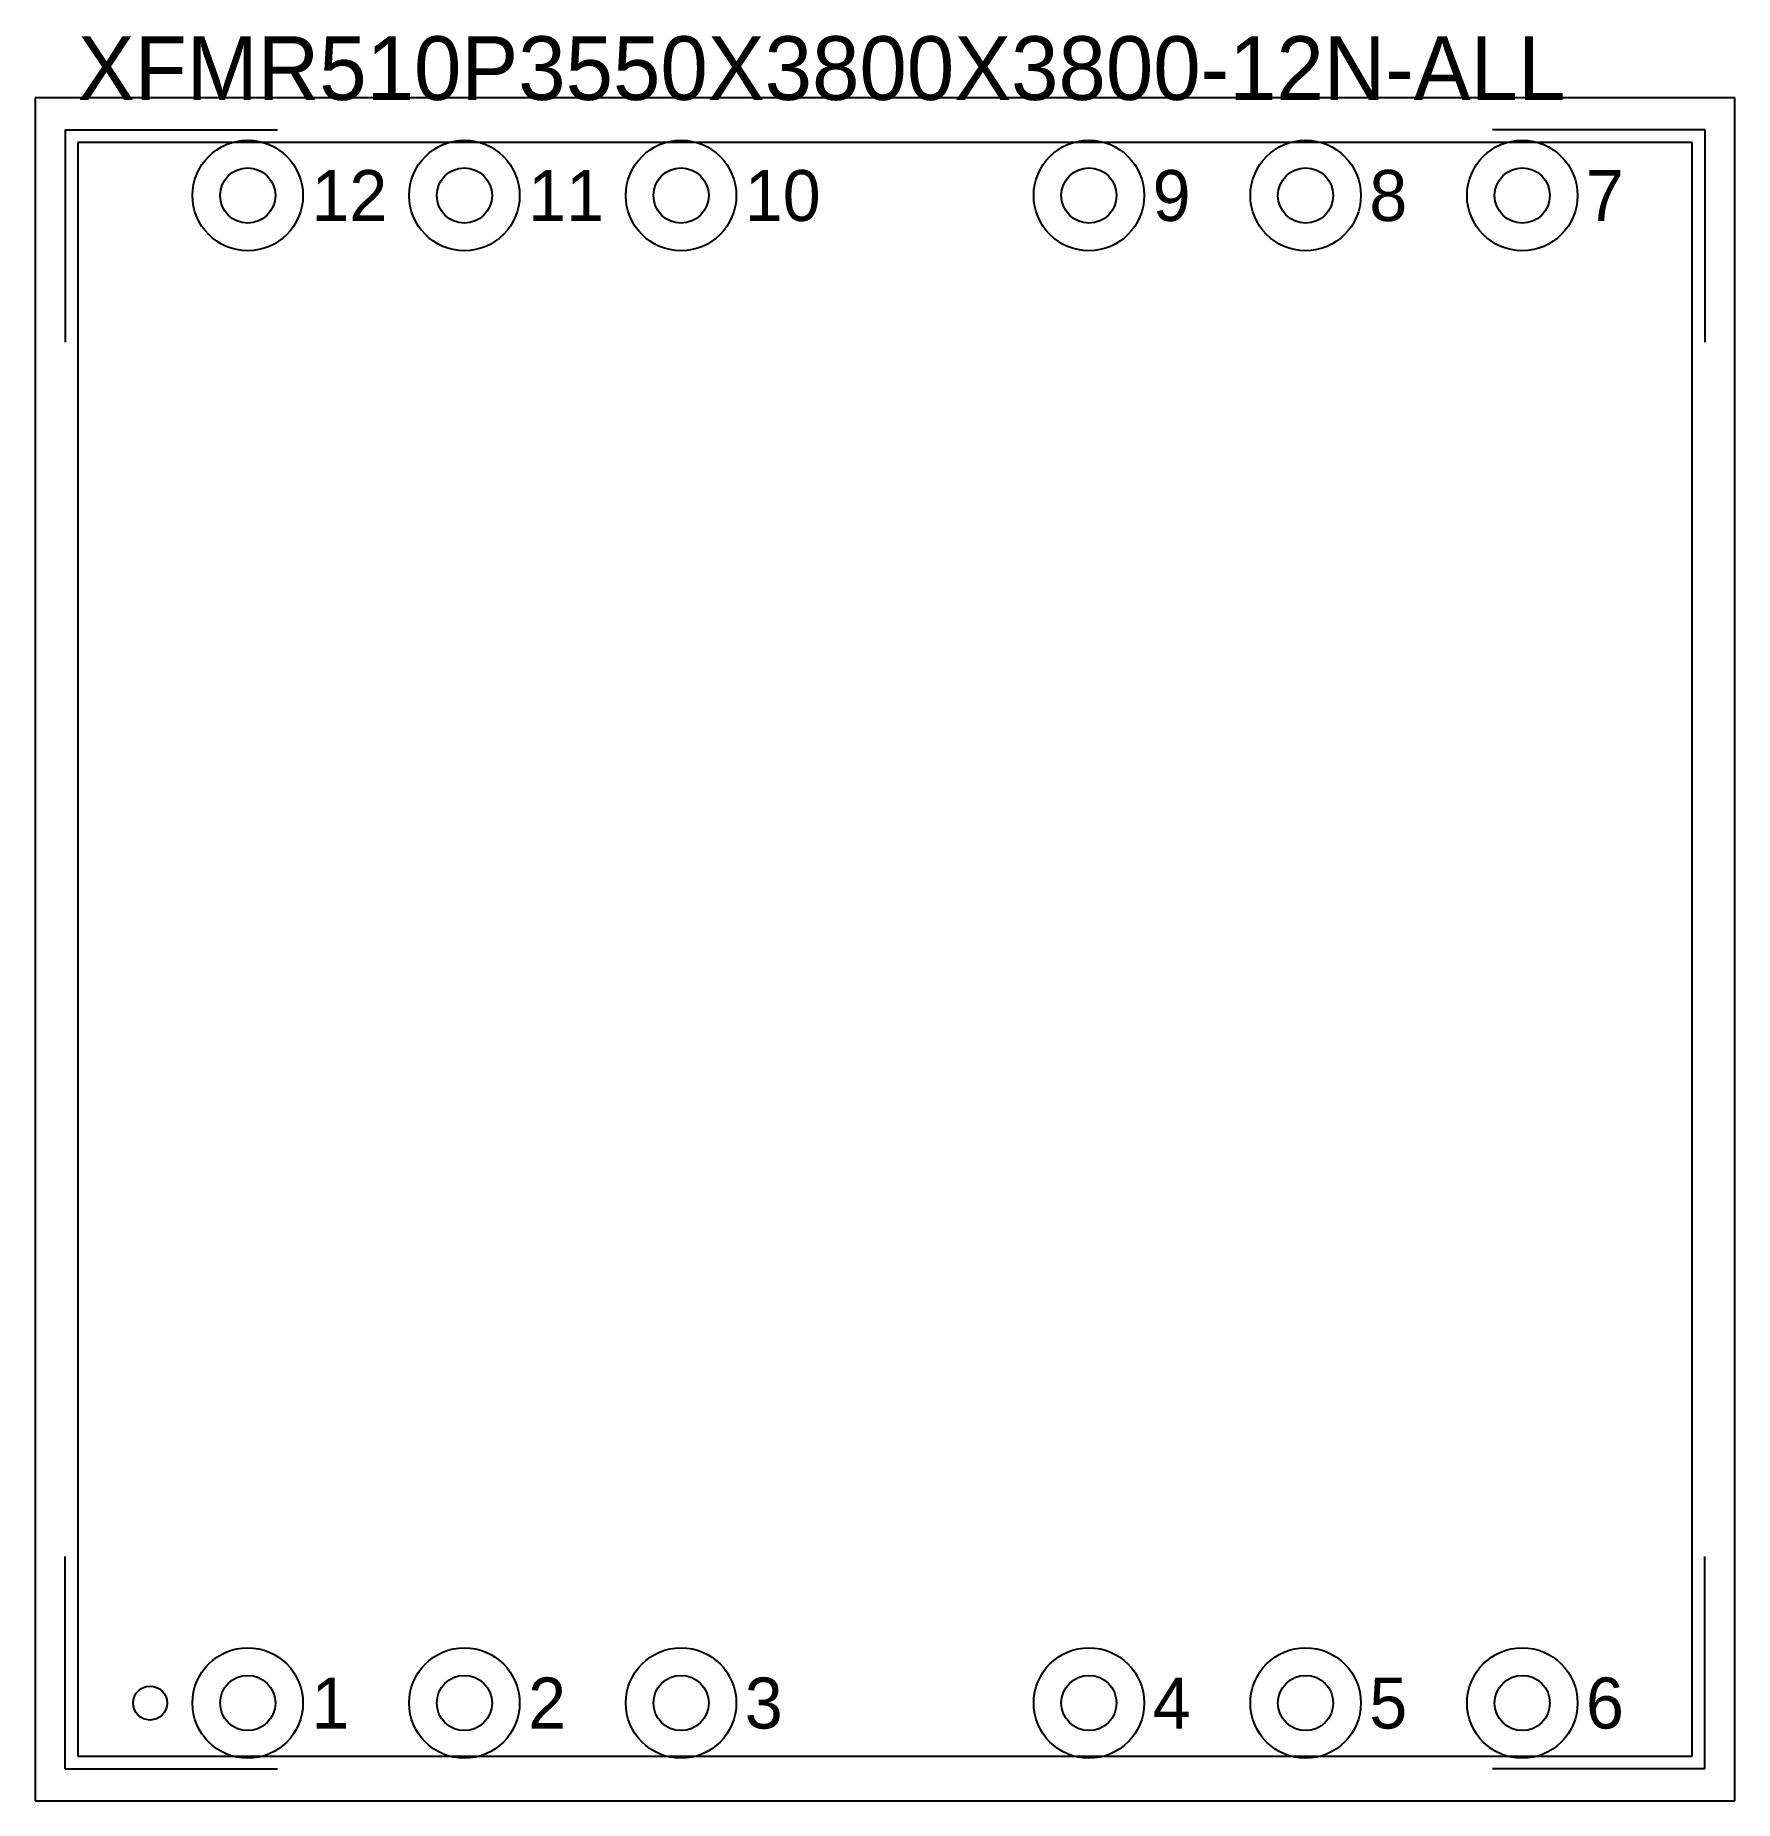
# Model space of a CAD drawing. Extents: x -20 to 20, y -20.1 to 21.5.
import ezdxf

# ---------------------------------------------------------------- set-up
doc = ezdxf.new("R2010")
doc.units = 0
for name, color, linetype in [('ASSEMBLY', 3, 'CONTINUOUS'), ('DRILL', 2, 'CONTINUOUS'), ('PAD_CENTER', 1, 'CONTINUOUS'), ('PIN_NUMBER', 6, 'CONTINUOUS'), ('PLACE_BOUND', 5, 'CONTINUOUS'), ('SILKSCREEN', 4, 'CONTINUOUS')]:
    doc.layers.add(name, color=color, linetype=linetype)

msp = doc.modelspace()

# ---------------------------------------------------------------- linework, layer by layer
at = {"layer": 'ASSEMBLY'}
for p, q in [((19, 19), (-19, 19)), ((-19, 19), (-19, -19)), ((19, -19), (19, 19)), ((-19, -19), (19, -19))]:
    msp.add_line(p, q, dxfattribs=at)
at = {"layer": 'DRILL'}
for centre in [(-15, 17.75), (-9.9, 17.75), (-4.8, 17.75), (4.8, 17.75), (9.9, 17.75), (15, 17.75), (-15, -17.75), (-9.9, -17.75), (-4.8, -17.75), (4.8, -17.75), (9.9, -17.75), (15, -17.75)]:
    msp.add_circle(centre, 0.65, dxfattribs=at)
at = {"layer": 'PAD_CENTER'}
for centre in [(-15, 17.75), (-9.9, 17.75), (-4.8, 17.75), (4.8, 17.75), (9.9, 17.75), (15, 17.75), (-15, -17.75), (-9.9, -17.75), (-4.8, -17.75), (4.8, -17.75), (9.9, -17.75), (15, -17.75)]:
    msp.add_circle(centre, 1.3, dxfattribs=at)
at = {"layer": 'PLACE_BOUND'}
for p, q in [((20, 20.05), (-20, 20.05)), ((-20, 20.05), (-20, -20.05)), ((20, -20.05), (20, 20.05)), ((-20, -20.05), (20, -20.05))]:
    msp.add_line(p, q, dxfattribs=at)
at = {"layer": 'SILKSCREEN'}
for p, q in [((-19.3, 19.3), (-14.3, 19.3)), ((-19.3, 19.3), (-19.3, 14.3)), ((19.3, 19.3), (14.3, 19.3)), ((19.3, 19.3), (19.3, 14.3)), ((-19.3, -19.3), (-19.3, -14.3)), ((19.3, -19.3), (19.3, -14.3)), ((-19.3, -19.3), (-14.3, -19.3)), ((19.3, -19.3), (14.3, -19.3))]:
    msp.add_line(p, q, dxfattribs=at)
msp.add_circle((-17.3, -17.75), 0.4, dxfattribs=at)

# ---------------------------------------------------------------- texts
at = {"layer": 'ASSEMBLY'}
msp.add_text('XFMR510P3550X3800X3800-12N-ALL', height=1.5, dxfattribs=at).set_placement((-19, 20))
at = {"layer": 'PIN_NUMBER'}
for s, p in [('12', (-13.5, 17.15)), ('11', (-8.4, 17.15)), ('10', (-3.3, 17.15)), ('9', (6.3, 17.15)), ('8', (11.4, 17.15)), ('7', (16.5, 17.15)), ('1', (-13.5, -18.35)), ('2', (-8.4, -18.35)), ('3', (-3.3, -18.35)), ('4', (6.3, -18.35)), ('5', (11.4, -18.35)), ('6', (16.5, -18.35))]:
    msp.add_text(s, height=1.2, dxfattribs=at).set_placement(p)

doc.saveas('drawing.dxf')
